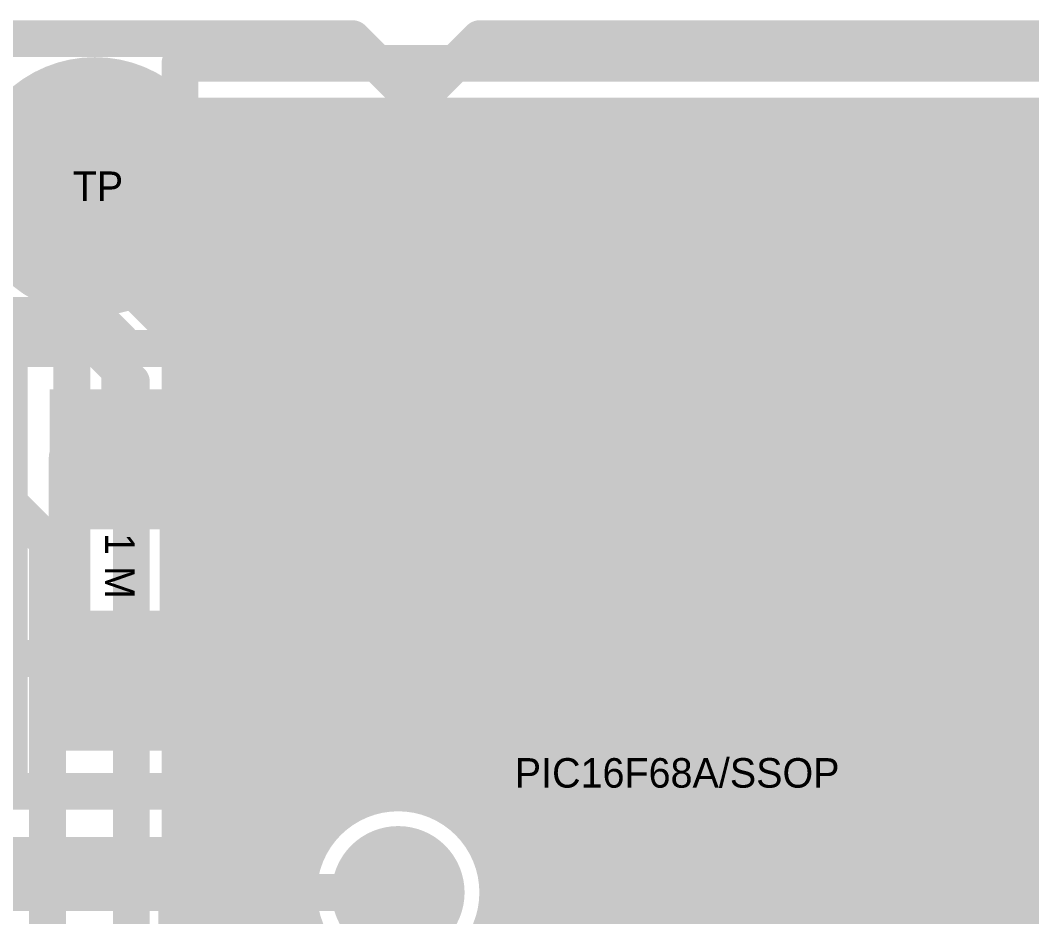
# Model space of a CAD drawing. Extents: x 7.81 to 12.22, y 5.5 to 10.76.
# Drawn here: x 9.88 to 10.1541, y 7.815 to 8.058 of the extents above; entities that cross this region are included whole.
import ezdxf

# ---------------------------------------------------------------- set-up
doc = ezdxf.new("R2010")
doc.units = 0
doc.layers.get('0').update_dxf_attribs({"linetype": 'CONTINUOUS'})
for name, color, linetype in [('BOTTOMLAYER', 5, 'CONTINUOUS'), ('BOTTOMSOLDER', 6, 'CONTINUOUS'), ('MECHANICAL1', 6, 'CONTINUOUS'), ('TOPLAYER', 1, 'CONTINUOUS'), ('TOPOVERLAY', 2, 'CONTINUOUS'), ('TOPPASTE', 8, 'CONTINUOUS'), ('TOPSOLDER', 216, 'CONTINUOUS')]:
    doc.layers.add(name, color=color, linetype=linetype)

# ---------------------------------------------------------------- blocks, each defined once
blk = doc.blocks.new('0603_29')
at = {"layer": 'MECHANICAL1', "const_width": 0.01}
for points in [[(-0.000531, -0.014252), (-0.000531, 0.015748)], [(0.059469, 0.015748), (-0.000531, 0.015748)], [(0.059469, -0.014252), (0.059469, 0.015748)], [(0.059469, -0.014252), (-0.000531, -0.014252)]]:
    blk.add_lwpolyline(points, dxfattribs=at)
at = {"layer": 'MECHANICAL1', "const_width": 0.005}
for points in [[(-0.003031, 0.015748, 1), (0.001969, 0.015748, 1)], [(-0.003031, 0.015748, 1), (0.001969, 0.015748, 1)], [(0.056968, 0.015748, 1), (0.061969, 0.015748, 1)], [(0.056968, 0.015748, 1), (0.061969, 0.015748, 1)], [(-0.003031, -0.014252, 1), (0.001969, -0.014252, 1)], [(-0.003031, -0.014252, 1), (0.001969, -0.014252, 1)], [(0.056968, -0.014252, 1), (0.061969, -0.014252, 1)], [(0.056968, -0.014252, 1), (0.061969, -0.014252, 1)]]:
    blk.add_lwpolyline(points, format="xyb", close=True, dxfattribs=at)
at = {"layer": 'TOPLAYER'}
for points in [[(-0.015, -0.015), (0.015, -0.015), (-0.015, 0.015), (0.015, 0.015)], [(0.045, -0.015), (0.075, -0.015), (0.045, 0.015), (0.075, 0.015)]]:
    blk.add_solid(points, dxfattribs=at)
at = {"layer": 'TOPOVERLAY', "const_width": 0.01}
for points in [[(-0.03, 0), (-0.03, 0.03)], [(0.09, 0.03), (-0.03, 0.03)], [(0.09, -0.03), (0.09, 0.03)], [(-0.03, -0.03), (-0.03, 0)], [(0.09, -0.03), (-0.03, -0.03)]]:
    blk.add_lwpolyline(points, dxfattribs=at)
at = {"layer": 'TOPOVERLAY', "const_width": 0.005}
for points in [[(-0.0325, 0.03, 1), (-0.0275, 0.03, 1)], [(-0.0325, 0.03, 1), (-0.0275, 0.03, 1)], [(0.0875, 0.03, 1), (0.0925, 0.03, 1)], [(0.0875, 0.03, 1), (0.0925, 0.03, 1)], [(-0.0325, 0, 1), (-0.0275, 0, 1)], [(-0.0325, 0, 1), (-0.0275, 0, 1)], [(-0.0325, -0.03, 1), (-0.0275, -0.03, 1)], [(-0.0325, -0.03, 1), (-0.0275, -0.03, 1)], [(0.0875, -0.03, 1), (0.0925, -0.03, 1)], [(0.0875, -0.03, 1), (0.0925, -0.03, 1)]]:
    blk.add_lwpolyline(points, format="xyb", close=True, dxfattribs=at)
at = {"layer": 'TOPPASTE'}
for points in [[(-0.015, -0.015), (0.015, -0.015), (-0.015, 0.015), (0.015, 0.015)], [(0.045, -0.015), (0.075, -0.015), (0.045, 0.015), (0.075, 0.015)]]:
    blk.add_solid(points, dxfattribs=at)
at = {"layer": 'TOPSOLDER'}
for points in [[(-0.019, -0.019), (0.019, -0.019), (-0.019, 0.019), (0.019, 0.019)], [(0.041, -0.019), (0.079, -0.019), (0.041, 0.019), (0.079, 0.019)]]:
    blk.add_solid(points, dxfattribs=at)
blk = doc.blocks.new('0603_32')
at = {"layer": 'MECHANICAL1', "const_width": 0.01}
for points in [[(-0.000531, -0.014252), (-0.000531, 0.015748)], [(0.059469, 0.015748), (-0.000531, 0.015748)], [(0.059469, -0.014252), (0.059469, 0.015748)], [(0.059469, -0.014252), (-0.000531, -0.014252)]]:
    blk.add_lwpolyline(points, dxfattribs=at)
at = {"layer": 'MECHANICAL1', "const_width": 0.005}
for points in [[(-0.003031, 0.015748, 1), (0.001969, 0.015748, 1)], [(-0.003031, 0.015748, 1), (0.001969, 0.015748, 1)], [(0.056968, 0.015748, 1), (0.061969, 0.015748, 1)], [(0.056968, 0.015748, 1), (0.061969, 0.015748, 1)], [(-0.003031, -0.014252, 1), (0.001969, -0.014252, 1)], [(-0.003031, -0.014252, 1), (0.001969, -0.014252, 1)], [(0.056968, -0.014252, 1), (0.061969, -0.014252, 1)], [(0.056968, -0.014252, 1), (0.061969, -0.014252, 1)]]:
    blk.add_lwpolyline(points, format="xyb", close=True, dxfattribs=at)
at = {"layer": 'TOPLAYER'}
for points in [[(-0.015, -0.015), (0.015, -0.015), (-0.015, 0.015), (0.015, 0.015)], [(0.045, -0.015), (0.075, -0.015), (0.045, 0.015), (0.075, 0.015)]]:
    blk.add_solid(points, dxfattribs=at)
at = {"layer": 'TOPOVERLAY', "const_width": 0.01}
for points in [[(-0.03, 0), (-0.03, 0.03)], [(0.09, 0.03), (-0.03, 0.03)], [(0.09, -0.03), (0.09, 0.03)], [(-0.03, -0.03), (-0.03, 0)], [(0.09, -0.03), (-0.03, -0.03)]]:
    blk.add_lwpolyline(points, dxfattribs=at)
at = {"layer": 'TOPOVERLAY', "const_width": 0.005}
for points in [[(-0.0325, 0.03, 1), (-0.0275, 0.03, 1)], [(-0.0325, 0.03, 1), (-0.0275, 0.03, 1)], [(0.0875, 0.03, 1), (0.0925, 0.03, 1)], [(0.0875, 0.03, 1), (0.0925, 0.03, 1)], [(-0.0325, 0, 1), (-0.0275, 0, 1)], [(-0.0325, 0, 1), (-0.0275, 0, 1)], [(-0.0325, -0.03, 1), (-0.0275, -0.03, 1)], [(-0.0325, -0.03, 1), (-0.0275, -0.03, 1)], [(0.0875, -0.03, 1), (0.0925, -0.03, 1)], [(0.0875, -0.03, 1), (0.0925, -0.03, 1)]]:
    blk.add_lwpolyline(points, format="xyb", close=True, dxfattribs=at)
at = {"layer": 'TOPPASTE'}
for points in [[(-0.015, -0.015), (0.015, -0.015), (-0.015, 0.015), (0.015, 0.015)], [(0.045, -0.015), (0.075, -0.015), (0.045, 0.015), (0.075, 0.015)]]:
    blk.add_solid(points, dxfattribs=at)
at = {"layer": 'TOPSOLDER'}
for points in [[(-0.019, -0.019), (0.019, -0.019), (-0.019, 0.019), (0.019, 0.019)], [(0.041, -0.019), (0.079, -0.019), (0.041, 0.019), (0.079, 0.019)]]:
    blk.add_solid(points, dxfattribs=at)
blk = doc.blocks.new('SSOP20_WIDE_50')
at = {"layer": 'MECHANICAL1', "const_width": 0.01}
for points in [[(0.25689, 0.255906), (0.25689, 0.153543)], [(0.25689, 0.153543), (0.25689, 0.051181)], [(0.115157, 0.051181), (-0.026575, 0.051181)], [(0.051181, 0.051181), (0.051181, -0.007874)], [(0.076772, 0.051181), (0.076772, -0.007874)], [(0.102362, 0.051181), (0.102362, -0.007874)], [(0.25689, 0.051181), (0.115157, 0.051181)], [(0.127953, 0.051181), (0.127953, -0.007874)], [(0.153543, 0.051181), (0.153543, -0.007874)], [(0.179134, 0.051181), (0.179134, -0.007874)], [(0.204725, 0.051181), (0.204725, -0.007874)], [(0.230315, 0.051181), (0.230315, -0.007874)]]:
    blk.add_lwpolyline(points, dxfattribs=at)
at = {"layer": 'MECHANICAL1', "const_width": 0.005}
for points in [[(0.25439, 0.153543, 1), (0.25939, 0.153543, 1)], [(0.25439, 0.153543, 1), (0.25939, 0.153543, 1)], [(0.048681, 0.051181, 1), (0.053681, 0.051181, 1)], [(0.074272, 0.051181, 1), (0.079272, 0.051181, 1)], [(0.099862, 0.051181, 1), (0.104862, 0.051181, 1)], [(0.112657, 0.051181, 1), (0.117657, 0.051181, 1)], [(0.112657, 0.051181, 1), (0.117657, 0.051181, 1)], [(0.125453, 0.051181, 1), (0.130453, 0.051181, 1)], [(0.151043, 0.051181, 1), (0.156043, 0.051181, 1)], [(0.176634, 0.051181, 1), (0.181634, 0.051181, 1)], [(0.202225, 0.051181, 1), (0.207225, 0.051181, 1)], [(0.227815, 0.051181, 1), (0.232815, 0.051181, 1)], [(0.25439, 0.051181, 1), (0.25939, 0.051181, 1)], [(0.25439, 0.051181, 1), (0.25939, 0.051181, 1)], [(0.048681, -0.007874, 1), (0.053681, -0.007874, 1)], [(0.074272, -0.007874, 1), (0.079272, -0.007874, 1)], [(0.099862, -0.007874, 1), (0.104862, -0.007874, 1)], [(0.125453, -0.007874, 1), (0.130453, -0.007874, 1)], [(0.151043, -0.007874, 1), (0.156043, -0.007874, 1)], [(0.176634, -0.007874, 1), (0.181634, -0.007874, 1)], [(0.202225, -0.007874, 1), (0.207225, -0.007874, 1)], [(0.227815, -0.007874, 1), (0.232815, -0.007874, 1)]]:
    blk.add_lwpolyline(points, format="xyb", close=True, dxfattribs=at)
at = {"layer": 'TOPLAYER', "const_width": 0.016}
for points in [[(0.051181, 0.022), (0.051181, -0.022)], [(0.076772, 0.022), (0.076772, -0.022)], [(0.102362, 0.022), (0.102362, -0.022)], [(0.127953, 0.022), (0.127953, -0.022)], [(0.153543, 0.022), (0.153543, -0.022)], [(0.179134, 0.022), (0.179134, -0.022)], [(0.204724, 0.022), (0.204724, -0.022)], [(0.230315, 0.022), (0.230315, -0.022)]]:
    blk.add_lwpolyline(points, dxfattribs=at)
at = {"layer": 'TOPLAYER', "const_width": 0.008}
for points in [[(0.047181, 0.022, 1), (0.055181, 0.022, 1)], [(0.072772, 0.022, 1), (0.080772, 0.022, 1)], [(0.098362, 0.022, 1), (0.106362, 0.022, 1)], [(0.123953, 0.022, 1), (0.131953, 0.022, 1)], [(0.149543, 0.022, 1), (0.157543, 0.022, 1)], [(0.175134, 0.022, 1), (0.183134, 0.022, 1)], [(0.200724, 0.022, 1), (0.208724, 0.022, 1)], [(0.226315, 0.022, 1), (0.234315, 0.022, 1)], [(0.047181, -0.022, 1), (0.055181, -0.022, 1)], [(0.072772, -0.022, 1), (0.080772, -0.022, 1)], [(0.098362, -0.022, 1), (0.106362, -0.022, 1)], [(0.123953, -0.022, 1), (0.131953, -0.022, 1)], [(0.149543, -0.022, 1), (0.157543, -0.022, 1)], [(0.175134, -0.022, 1), (0.183134, -0.022, 1)], [(0.200724, -0.022, 1), (0.208724, -0.022, 1)], [(0.226315, -0.022, 1), (0.234315, -0.022, 1)]]:
    blk.add_lwpolyline(points, format="xyb", close=True, dxfattribs=at)
at = {"layer": 'TOPOVERLAY', "const_width": 0.01}
for points in [[(0.268701, 0.271653), (0.268701, -0.043307)], [(0.268701, -0.043307), (-0.038386, -0.043307)]]:
    blk.add_lwpolyline(points, dxfattribs=at)
at = {"layer": 'TOPOVERLAY', "const_width": 0.005}
blk.add_lwpolyline([(0.266201, -0.043307, 1), (0.271201, -0.043307, 1)], format="xyb", close=True, dxfattribs=at)
blk.add_lwpolyline([(0.266201, -0.043307, 1), (0.271201, -0.043307, 1)], format="xyb", close=True, dxfattribs=at)
at = {"layer": 'TOPPASTE', "const_width": 0.016}
for points in [[(0.051181, 0.022), (0.051181, -0.022)], [(0.076772, 0.022), (0.076772, -0.022)], [(0.102362, 0.022), (0.102362, -0.022)], [(0.127953, 0.022), (0.127953, -0.022)], [(0.153543, 0.022), (0.153543, -0.022)], [(0.179134, 0.022), (0.179134, -0.022)], [(0.204724, 0.022), (0.204724, -0.022)], [(0.230315, 0.022), (0.230315, -0.022)]]:
    blk.add_lwpolyline(points, dxfattribs=at)
at = {"layer": 'TOPPASTE', "const_width": 0.008}
for points in [[(0.047181, 0.022, 1), (0.055181, 0.022, 1)], [(0.072772, 0.022, 1), (0.080772, 0.022, 1)], [(0.098362, 0.022, 1), (0.106362, 0.022, 1)], [(0.123953, 0.022, 1), (0.131953, 0.022, 1)], [(0.149543, 0.022, 1), (0.157543, 0.022, 1)], [(0.175134, 0.022, 1), (0.183134, 0.022, 1)], [(0.200724, 0.022, 1), (0.208724, 0.022, 1)], [(0.226315, 0.022, 1), (0.234315, 0.022, 1)], [(0.047181, -0.022, 1), (0.055181, -0.022, 1)], [(0.072772, -0.022, 1), (0.080772, -0.022, 1)], [(0.098362, -0.022, 1), (0.106362, -0.022, 1)], [(0.123953, -0.022, 1), (0.131953, -0.022, 1)], [(0.149543, -0.022, 1), (0.157543, -0.022, 1)], [(0.175134, -0.022, 1), (0.183134, -0.022, 1)], [(0.200724, -0.022, 1), (0.208724, -0.022, 1)], [(0.226315, -0.022, 1), (0.234315, -0.022, 1)]]:
    blk.add_lwpolyline(points, format="xyb", close=True, dxfattribs=at)
at = {"layer": 'TOPSOLDER', "const_width": 0.024}
for points in [[(0.051181, 0.022), (0.051181, -0.022)], [(0.076772, 0.022), (0.076772, -0.022)], [(0.102362, 0.022), (0.102362, -0.022)], [(0.127953, 0.022), (0.127953, -0.022)], [(0.153543, 0.022), (0.153543, -0.022)], [(0.179134, 0.022), (0.179134, -0.022)], [(0.204724, 0.022), (0.204724, -0.022)], [(0.230315, 0.022), (0.230315, -0.022)]]:
    blk.add_lwpolyline(points, dxfattribs=at)
at = {"layer": 'TOPSOLDER', "const_width": 0.012}
for points in [[(0.045181, 0.022, 1), (0.057181, 0.022, 1)], [(0.070772, 0.022, 1), (0.082772, 0.022, 1)], [(0.096362, 0.022, 1), (0.108362, 0.022, 1)], [(0.121953, 0.022, 1), (0.133953, 0.022, 1)], [(0.147543, 0.022, 1), (0.159543, 0.022, 1)], [(0.173134, 0.022, 1), (0.185134, 0.022, 1)], [(0.198724, 0.022, 1), (0.210724, 0.022, 1)], [(0.224315, 0.022, 1), (0.236315, 0.022, 1)], [(0.045181, -0.022, 1), (0.057181, -0.022, 1)], [(0.070772, -0.022, 1), (0.082772, -0.022, 1)], [(0.096362, -0.022, 1), (0.108362, -0.022, 1)], [(0.121953, -0.022, 1), (0.133953, -0.022, 1)], [(0.147543, -0.022, 1), (0.159543, -0.022, 1)], [(0.173134, -0.022, 1), (0.185134, -0.022, 1)], [(0.198724, -0.022, 1), (0.210724, -0.022, 1)], [(0.224315, -0.022, 1), (0.236315, -0.022, 1)]]:
    blk.add_lwpolyline(points, format="xyb", close=True, dxfattribs=at)
blk = doc.blocks.new('SOT23_51')
at = {"layer": 'MECHANICAL1', "const_width": 0.01}
for points in [[(0.03, 0.094), (0.03, 0.076)], [(0.046, 0.094), (0.03, 0.094)], [(0.046, 0.094), (0.046, 0.076)], [(0.096, 0.076), (-0.02, 0.076)], [(-0.02, 0.076), (-0.02, 0.008)], [(0.096, 0.076), (0.096, 0.008)], [(0.096, 0.008), (-0.02, 0.008)], [(-0.01, 0.008), (-0.01, -0.008)], [(0.01, 0.008), (0.01, -0.008)], [(0.066, 0.008), (0.066, -0.008)], [(0.084, 0.008), (0.084, -0.008)], [(0.01, -0.008), (-0.01, -0.008)], [(0.084, -0.008), (0.066, -0.008)]]:
    blk.add_lwpolyline(points, dxfattribs=at)
at = {"layer": 'MECHANICAL1', "const_width": 0.005}
for points in [[(0.0275, 0.094, 1), (0.0325, 0.094, 1)], [(0.0275, 0.094, 1), (0.0325, 0.094, 1)], [(0.0435, 0.094, 1), (0.0485, 0.094, 1)], [(0.0435, 0.094, 1), (0.0485, 0.094, 1)], [(-0.0225, 0.076, 1), (-0.0175, 0.076, 1)], [(-0.0225, 0.076, 1), (-0.0175, 0.076, 1)], [(0.0275, 0.076, 1), (0.0325, 0.076, 1)], [(0.0435, 0.076, 1), (0.0485, 0.076, 1)], [(0.0935, 0.076, 1), (0.0985, 0.076, 1)], [(0.0935, 0.076, 1), (0.0985, 0.076, 1)], [(-0.0225, 0.008, 1), (-0.0175, 0.008, 1)], [(-0.0225, 0.008, 1), (-0.0175, 0.008, 1)], [(-0.0125, 0.008, 1), (-0.0075, 0.008, 1)], [(0.0075, 0.008, 1), (0.0125, 0.008, 1)], [(0.0635, 0.008, 1), (0.0685, 0.008, 1)], [(0.0815, 0.008, 1), (0.0865, 0.008, 1)], [(0.0935, 0.008, 1), (0.0985, 0.008, 1)], [(0.0935, 0.008, 1), (0.0985, 0.008, 1)], [(-0.0125, -0.008, 1), (-0.0075, -0.008, 1)], [(-0.0125, -0.008, 1), (-0.0075, -0.008, 1)], [(0.0075, -0.008, 1), (0.0125, -0.008, 1)], [(0.0075, -0.008, 1), (0.0125, -0.008, 1)], [(0.0635, -0.008, 1), (0.0685, -0.008, 1)], [(0.0635, -0.008, 1), (0.0685, -0.008, 1)], [(0.0815, -0.008, 1), (0.0865, -0.008, 1)], [(0.0815, -0.008, 1), (0.0865, -0.008, 1)]]:
    blk.add_lwpolyline(points, format="xyb", close=True, dxfattribs=at)
at = {"layer": 'TOPLAYER'}
for points in [[(0.02, 0.055), (0.056, 0.055), (0.02, 0.105), (0.056, 0.105)], [(-0.018, -0.018), (0.018, -0.018), (-0.018, 0.018), (0.018, 0.018)], [(0.057, -0.018), (0.093, -0.018), (0.057, 0.018), (0.093, 0.018)]]:
    blk.add_solid(points, dxfattribs=at)
at = {"layer": 'TOPOVERLAY', "const_width": 0.01}
for points in [[(0.005, 0.12), (0.005, 0.09)], [(0.023, 0.12), (0.005, 0.12)], [(0.07, 0.12), (0.023, 0.12)], [(0.07, 0.12), (0.07, 0.09)], [(-0.04, 0.09), (-0.04, -0.035)], [(0.005, 0.09), (-0.04, 0.09)], [(0.115, 0.09), (0.07, 0.09)], [(0.115, 0.09), (0.115, -0.035)], [(0.115, -0.035), (-0.04, -0.035)]]:
    blk.add_lwpolyline(points, dxfattribs=at)
at = {"layer": 'TOPOVERLAY', "const_width": 0.005}
for points in [[(0.0025, 0.12, 1), (0.0075, 0.12, 1)], [(0.0025, 0.12, 1), (0.0075, 0.12, 1)], [(0.0205, 0.12, 1), (0.0255, 0.12, 1)], [(0.0205, 0.12, 1), (0.0255, 0.12, 1)], [(0.0675, 0.12, 1), (0.0725, 0.12, 1)], [(0.0675, 0.12, 1), (0.0725, 0.12, 1)], [(-0.0425, 0.09, 1), (-0.0375, 0.09, 1)], [(-0.0425, 0.09, 1), (-0.0375, 0.09, 1)], [(0.0025, 0.09, 1), (0.0075, 0.09, 1)], [(0.0025, 0.09, 1), (0.0075, 0.09, 1)], [(0.0675, 0.09, 1), (0.0725, 0.09, 1)], [(0.0675, 0.09, 1), (0.0725, 0.09, 1)], [(0.1125, 0.09, 1), (0.1175, 0.09, 1)], [(0.1125, 0.09, 1), (0.1175, 0.09, 1)], [(-0.0425, -0.035, 1), (-0.0375, -0.035, 1)], [(-0.0425, -0.035, 1), (-0.0375, -0.035, 1)], [(0.1125, -0.035, 1), (0.1175, -0.035, 1)], [(0.1125, -0.035, 1), (0.1175, -0.035, 1)]]:
    blk.add_lwpolyline(points, format="xyb", close=True, dxfattribs=at)
at = {"layer": 'TOPPASTE'}
for points in [[(0.02, 0.055), (0.056, 0.055), (0.02, 0.105), (0.056, 0.105)], [(-0.018, -0.018), (0.018, -0.018), (-0.018, 0.018), (0.018, 0.018)], [(0.057, -0.018), (0.093, -0.018), (0.057, 0.018), (0.093, 0.018)]]:
    blk.add_solid(points, dxfattribs=at)
at = {"layer": 'TOPSOLDER'}
for points in [[(0.016, 0.051), (0.06, 0.051), (0.016, 0.109), (0.06, 0.109)], [(-0.022, -0.022), (0.022, -0.022), (-0.022, 0.022), (0.022, 0.022)], [(0.053, -0.022), (0.097, -0.022), (0.053, 0.022), (0.097, 0.022)]]:
    blk.add_solid(points, dxfattribs=at)
blk = doc.blocks.new('TEST_POINT_PAD_5_58')
at = {"layer": 'MECHANICAL1'}
for points, const_width in [([(0.025, 0, 1), (-0.025, 0, 1)], 0.01), ([(-0.0275, 0, 1), (-0.0225, 0, 1)], 0.005), ([(0.0225, 0, 1), (0.0275, 0, 1)], 0.005)]:
    blk.add_lwpolyline(points, format="xyb", close=True, dxfattribs=dict(at, const_width=const_width))
at = {"layer": 'TOPLAYER', "const_width": 0.02}
blk.add_lwpolyline([(-0.01, 0, 1), (0.01, 0, 1)], format="xyb", close=True, dxfattribs=at)
at = {"layer": 'TOPOVERLAY'}
for points, const_width in [([(0.03, 0, 1), (-0.03, 0, 1)], 0.01), ([(-0.0325, 0, 1), (-0.0275, 0, 1)], 0.005), ([(0.0275, 0, 1), (0.0325, 0, 1)], 0.005)]:
    blk.add_lwpolyline(points, format="xyb", close=True, dxfattribs=dict(at, const_width=const_width))
at = {"layer": 'TOPPASTE', "const_width": 0.02}
blk.add_lwpolyline([(-0.01, 0, 1), (0.01, 0, 1)], format="xyb", close=True, dxfattribs=at)
at = {"layer": 'TOPSOLDER', "const_width": 0.024}
blk.add_lwpolyline([(-0.012, 0, 1), (0.012, 0, 1)], format="xyb", close=True, dxfattribs=at)

msp = doc.modelspace()

# ---------------------------------------------------------------- linework, layer by layer
at = {"layer": 'BOTTOMLAYER'}
for points, const_width in [([(9.409228, 8.033), (10.174228, 8.033)], 0.008), ([(9.88, 7.995), (9.88, 8.033)], 0.008), ([(9.885, 7.995), (9.885, 8.033)], 0.008), ([(9.89, 7.995), (9.89, 8.033)], 0.008), ([(9.895, 7.994752), (9.895, 8.033)], 0.008), ([(9.9, 7.993058), (9.9, 8.033)], 0.008), ([(9.905, 7.989152), (9.905, 8.033)], 0.008), ([(9.91, 7.984152), (9.91, 8.033)], 0.008), ([(9.915, 7.979152), (9.915, 8.033)], 0.008), ([(9.92, 7.974152), (9.92, 8.033)], 0.008), ([(9.925, 7.968203), (9.925, 8.033)], 0.008), ([(9.93, 7.631745), (9.93, 8.033)], 0.008), ([(9.935, 7.622516), (9.935, 8.033)], 0.008), ([(9.94, 7.532182), (9.94, 8.033)], 0.008), ([(9.945, 7.533721), (9.945, 8.033)], 0.008), ([(9.95, 7.534228), (9.95, 8.033)], 0.008), ([(9.955, 7.533764), (9.955, 8.033)], 0.008), ([(9.96, 7.834774), (9.96, 8.033)], 0.008), ([(9.965, 7.840901), (9.965, 8.033)], 0.008), ([(9.97, 7.844438), (9.97, 8.033)], 0.008), ([(9.975, 7.846512), (9.975, 8.033)], 0.008), ([(9.98, 7.847478), (9.98, 8.033)], 0.008), ([(9.985, 7.847461), (9.985, 8.033)], 0.008), ([(9.99, 7.846458), (9.99, 8.033)], 0.008), ([(9.995, 7.844339), (9.995, 8.033)], 0.008), ([(10, 7.840737), (10, 8.033)], 0.008), ([(10.005, 7.834462), (10.005, 8.033)], 0.008), ([(10.01, 7.668691), (10.01, 8.033)], 0.008), ([(10.015, 7.763672), (10.015, 8.033)], 0.008), ([(10.02, 7.770769), (10.02, 8.033)], 0.008), ([(10.025, 7.774703), (10.025, 8.033)], 0.008), ([(10.03, 7.777043), (10.03, 8.033)], 0.008), ([(10.035, 7.778226), (10.035, 8.033)], 0.008), ([(10.04, 7.778411), (10.04, 8.033)], 0.008), ([(10.045, 7.77762), (10.045, 8.033)], 0.008), ([(10.05, 7.775754), (10.05, 8.033)], 0.008), ([(10.055, 7.772515), (10.055, 8.033)], 0.008), ([(10.06, 7.769457), (10.06, 8.033)], 0.008), ([(10.065, 7.769457), (10.065, 8.033)], 0.008), ([(10.07, 7.769457), (10.07, 8.033)], 0.008), ([(10.075, 7.769457), (10.075, 8.033)], 0.008), ([(10.08, 7.769457), (10.08, 8.033)], 0.008), ([(10.085, 7.769457), (10.085, 8.033)], 0.008), ([(10.09, 7.769457), (10.09, 8.033)], 0.008), ([(10.095, 7.769457), (10.095, 8.033)], 0.008), ([(10.1, 7.769457), (10.1, 8.033)], 0.008), ([(10.105, 7.769457), (10.105, 8.033)], 0.008), ([(10.11, 7.769457), (10.11, 8.033)], 0.008), ([(10.115, 7.769457), (10.115, 8.033)], 0.008), ([(10.12, 7.769457), (10.12, 8.033)], 0.008), ([(10.125, 7.769457), (10.125, 8.033)], 0.008), ([(10.13, 7.771813), (10.13, 8.033)], 0.008), ([(10.135, 7.776813), (10.135, 8.033)], 0.008), ([(10.14, 7.781813), (10.14, 8.033)], 0.008), ([(10.145, 7.786813), (10.145, 8.033)], 0.008), ([(10.15, 7.791813), (10.15, 8.033)], 0.008), ([(10.155, 7.796813), (10.155, 8.033)], 0.008), ([(9.409228, 8.03), (10.209228, 8.03)], 0.008), ([(9.409228, 8.025), (10.209228, 8.025)], 0.008), ([(9.409228, 8.02), (10.209228, 8.02)], 0.008), ([(9.698, 8.015), (10.209228, 8.015)], 0.008), ([(9.705748, 8.01), (10.209228, 8.01)], 0.008), ([(9.719644, 8.005), (10.209228, 8.005)], 0.008), ([(9.725042, 8), (10.209228, 8)], 0.008), ([(9.730042, 7.995), (9.89211, 7.995)], 0.008), ([(9.730042, 7.995), (9.89211, 7.995)], 0.008), ([(9.89211, 7.995), (10.209228, 7.995)], 0.008), ([(9.90415, 7.990002), (9.922112, 7.97204)], 0.008), ([(9.904152, 7.99), (10.209228, 7.99)], 0.008), ([(9.909152, 7.985), (10.209228, 7.985)], 0.008), ([(9.723, 7.978), (9.89211, 7.978)], 0.01), ([(9.89211, 7.978), (9.91011, 7.96)], 0.01), ([(9.914152, 7.98), (10.209228, 7.98)], 0.008), ([(9.919152, 7.975), (10.209228, 7.975)], 0.008), ([(9.923858, 7.97), (10.209228, 7.97)], 0.008), ([(9.926358, 7.965), (10.209228, 7.965)], 0.008), ([(9.91011, 7.615), (9.91011, 7.96)], 0.01), ([(9.92711, 7.634672), (9.92711, 7.96)], 0.008), ([(9.92711, 7.96), (10.209228, 7.96)], 0.008), ([(9.84811, 7.956), (9.880384, 7.923726)], 0.01), ([(9.92711, 7.955), (10.209228, 7.955)], 0.008), ([(9.92711, 7.95), (10.209228, 7.95)], 0.008), ([(9.92711, 7.945), (10.209228, 7.945)], 0.008), ([(9.92711, 7.94), (10.209228, 7.94)], 0.008), ([(9.92711, 7.935), (10.209228, 7.935)], 0.008), ([(9.92711, 7.93), (10.209228, 7.93)], 0.008), ([(9.880385, 7.923725), (9.88741, 7.9167)], 0.01), ([(9.92711, 7.925), (10.209228, 7.925)], 0.008), ([(9.88741, 7.638615), (9.88741, 7.9167)], 0.01), ([(9.92711, 7.92), (10.209228, 7.92)], 0.008), ([(9.92711, 7.915), (10.209228, 7.915)], 0.008), ([(9.92711, 7.91), (10.209228, 7.91)], 0.008), ([(9.92711, 7.905), (10.209228, 7.905)], 0.008), ([(9.92711, 7.9), (10.209228, 7.9)], 0.008), ([(9.92711, 7.895), (10.209228, 7.895)], 0.008), ([(9.92711, 7.89), (10.209228, 7.89)], 0.008), ([(9.92711, 7.885), (10.209228, 7.885)], 0.008), ([(9.92711, 7.88), (10.209228, 7.88)], 0.008), ([(9.92711, 7.875), (10.209228, 7.875)], 0.008), ([(9.92711, 7.87), (10.209228, 7.87)], 0.008), ([(9.92711, 7.865), (10.209228, 7.865)], 0.008), ([(9.92711, 7.86), (10.209228, 7.86)], 0.008), ([(9.92711, 7.855), (10.209228, 7.855)], 0.008), ([(9.92711, 7.85), (10.209228, 7.85)], 0.008), ([(9.92711, 7.845), (9.971097, 7.845)], 0.008), ([(9.993723, 7.845), (10.209228, 7.845)], 0.008), ([(9.92711, 7.84), (9.96405, 7.84)], 0.008), ([(10.00077, 7.84), (10.209228, 7.84)], 0.008), ([(9.92711, 7.835), (9.960135, 7.835)], 0.008), ([(10.004685, 7.835), (10.209228, 7.835)], 0.008), ([(9.92711, 7.83), (9.957807, 7.83)], 0.008), ([(10.007012, 7.83), (10.209228, 7.83)], 0.008), ([(9.92711, 7.825), (9.956634, 7.825)], 0.008), ([(10.008185, 7.825), (10.209228, 7.825)], 0.008), ([(9.92711, 7.82), (9.956458, 7.82)], 0.008), ([(10.008361, 7.82), (10.209228, 7.82)], 0.008), ([(9.92711, 7.815), (9.957259, 7.815)], 0.008), ([(10.007561, 7.815), (10.180228, 7.815)], 0.008)]:
    msp.add_lwpolyline(points, dxfattribs=dict(at, const_width=const_width))
for points, const_width in [([(9.878, 8.033, 1), (9.882, 8.033, 1)], 0.004), ([(9.883, 8.033, 1), (9.887, 8.033, 1)], 0.004), ([(9.888, 8.033, 1), (9.892, 8.033, 1)], 0.004), ([(9.893, 8.033, 1), (9.897, 8.033, 1)], 0.004), ([(9.898, 8.033, 1), (9.902, 8.033, 1)], 0.004), ([(9.903, 8.033, 1), (9.907, 8.033, 1)], 0.004), ([(9.908, 8.033, 1), (9.912, 8.033, 1)], 0.004), ([(9.913, 8.033, 1), (9.917, 8.033, 1)], 0.004), ([(9.918, 8.033, 1), (9.922, 8.033, 1)], 0.004), ([(9.923, 8.033, 1), (9.927, 8.033, 1)], 0.004), ([(9.928, 8.033, 1), (9.932, 8.033, 1)], 0.004), ([(9.933, 8.033, 1), (9.937, 8.033, 1)], 0.004), ([(9.938, 8.033, 1), (9.942, 8.033, 1)], 0.004), ([(9.943, 8.033, 1), (9.947, 8.033, 1)], 0.004), ([(9.948, 8.033, 1), (9.952, 8.033, 1)], 0.004), ([(9.953, 8.033, 1), (9.957, 8.033, 1)], 0.004), ([(9.958, 8.033, 1), (9.962, 8.033, 1)], 0.004), ([(9.963, 8.033, 1), (9.967, 8.033, 1)], 0.004), ([(9.968, 8.033, 1), (9.972, 8.033, 1)], 0.004), ([(9.973, 8.033, 1), (9.977, 8.033, 1)], 0.004), ([(9.978, 8.033, 1), (9.982, 8.033, 1)], 0.004), ([(9.983, 8.033, 1), (9.987, 8.033, 1)], 0.004), ([(9.988, 8.033, 1), (9.992, 8.033, 1)], 0.004), ([(9.993, 8.033, 1), (9.997, 8.033, 1)], 0.004), ([(9.998, 8.033, 1), (10.002, 8.033, 1)], 0.004), ([(10.003, 8.033, 1), (10.007, 8.033, 1)], 0.004), ([(10.008, 8.033, 1), (10.012, 8.033, 1)], 0.004), ([(10.013, 8.033, 1), (10.017, 8.033, 1)], 0.004), ([(10.018, 8.033, 1), (10.022, 8.033, 1)], 0.004), ([(10.023, 8.033, 1), (10.027, 8.033, 1)], 0.004), ([(10.028, 8.033, 1), (10.032, 8.033, 1)], 0.004), ([(10.033, 8.033, 1), (10.037, 8.033, 1)], 0.004), ([(10.038, 8.033, 1), (10.042, 8.033, 1)], 0.004), ([(10.043, 8.033, 1), (10.047, 8.033, 1)], 0.004), ([(10.048, 8.033, 1), (10.052, 8.033, 1)], 0.004), ([(10.053, 8.033, 1), (10.057, 8.033, 1)], 0.004), ([(10.058, 8.033, 1), (10.062, 8.033, 1)], 0.004), ([(10.063, 8.033, 1), (10.067, 8.033, 1)], 0.004), ([(10.068, 8.033, 1), (10.072, 8.033, 1)], 0.004), ([(10.073, 8.033, 1), (10.077, 8.033, 1)], 0.004), ([(10.078, 8.033, 1), (10.082, 8.033, 1)], 0.004), ([(10.083, 8.033, 1), (10.087, 8.033, 1)], 0.004), ([(10.088, 8.033, 1), (10.092, 8.033, 1)], 0.004), ([(10.093, 8.033, 1), (10.097, 8.033, 1)], 0.004), ([(10.098, 8.033, 1), (10.102, 8.033, 1)], 0.004), ([(10.103, 8.033, 1), (10.107, 8.033, 1)], 0.004), ([(10.108, 8.033, 1), (10.112, 8.033, 1)], 0.004), ([(10.113, 8.033, 1), (10.117, 8.033, 1)], 0.004), ([(10.118, 8.033, 1), (10.122, 8.033, 1)], 0.004), ([(10.123, 8.033, 1), (10.127, 8.033, 1)], 0.004), ([(10.128, 8.033, 1), (10.132, 8.033, 1)], 0.004), ([(10.133, 8.033, 1), (10.137, 8.033, 1)], 0.004), ([(10.138, 8.033, 1), (10.142, 8.033, 1)], 0.004), ([(10.143, 8.033, 1), (10.147, 8.033, 1)], 0.004), ([(10.148, 8.033, 1), (10.152, 8.033, 1)], 0.004), ([(10.153, 8.033, 1), (10.157, 8.033, 1)], 0.004), ([(9.878, 7.995, 1), (9.882, 7.995, 1)], 0.004), ([(9.883, 7.995, 1), (9.887, 7.995, 1)], 0.004), ([(9.888, 7.995, 1), (9.892, 7.995, 1)], 0.004), ([(9.89011, 7.995, 1), (9.89411, 7.995, 1)], 0.004), ([(9.89011, 7.995, 1), (9.89411, 7.995, 1)], 0.004), ([(9.89011, 7.995, 1), (9.89411, 7.995, 1)], 0.004), ([(9.89011, 7.995, 1), (9.89411, 7.995, 1)], 0.004), ([(9.89011, 7.995, 1), (9.89411, 7.995, 1)], 0.004), ([(9.893, 7.994752, 1), (9.897, 7.994752, 1)], 0.004), ([(9.898, 7.993058, 1), (9.902, 7.993058, 1)], 0.004), ([(9.902131, 7.990021, 1), (9.906131, 7.990021, 1)], 0.004), ([(9.90215, 7.990002, 1), (9.90615, 7.990002, 1)], 0.004), ([(9.90215, 7.990002, 1), (9.90615, 7.990002, 1)], 0.004), ([(9.902152, 7.99, 1), (9.906152, 7.99, 1)], 0.004), ([(9.903, 7.989152, 1), (9.907, 7.989152, 1)], 0.004), ([(9.907152, 7.985, 1), (9.911152, 7.985, 1)], 0.004), ([(9.908, 7.984152, 1), (9.912, 7.984152, 1)], 0.004), ([(9.88961, 7.978, 1), (9.89461, 7.978, 1)], 0.005), ([(9.88961, 7.978, 1), (9.89461, 7.978, 1)], 0.005), ([(9.912152, 7.98, 1), (9.916152, 7.98, 1)], 0.004), ([(9.913, 7.979152, 1), (9.917, 7.979152, 1)], 0.004), ([(9.917152, 7.975, 1), (9.921152, 7.975, 1)], 0.004), ([(9.918, 7.974152, 1), (9.922, 7.974152, 1)], 0.004), ([(9.920112, 7.97204, 1), (9.924112, 7.97204, 1)], 0.004), ([(9.920112, 7.97204, 1), (9.924112, 7.97204, 1)], 0.004), ([(9.920131, 7.972021, 1), (9.924131, 7.972021, 1)], 0.004), ([(9.921858, 7.97, 1), (9.925858, 7.97, 1)], 0.004), ([(9.923, 7.968203, 1), (9.927, 7.968203, 1)], 0.004), ([(9.924358, 7.965, 1), (9.928358, 7.965, 1)], 0.004), ([(9.90761, 7.96, 1), (9.91261, 7.96, 1)], 0.005), ([(9.90761, 7.96, 1), (9.91261, 7.96, 1)], 0.005), ([(9.92511, 7.96, 1), (9.92911, 7.96, 1)], 0.004), ([(9.92511, 7.96, 1), (9.92911, 7.96, 1)], 0.004), ([(9.92511, 7.96, 1), (9.92911, 7.96, 1)], 0.004), ([(9.92511, 7.96, 1), (9.92911, 7.96, 1)], 0.004), ([(9.92511, 7.955, 1), (9.92911, 7.955, 1)], 0.004), ([(9.92511, 7.95, 1), (9.92911, 7.95, 1)], 0.004), ([(9.92511, 7.945, 1), (9.92911, 7.945, 1)], 0.004), ([(9.92511, 7.94, 1), (9.92911, 7.94, 1)], 0.004), ([(9.92511, 7.935, 1), (9.92911, 7.935, 1)], 0.004), ([(9.92511, 7.93, 1), (9.92911, 7.93, 1)], 0.004), ([(9.877885, 7.923726, 1), (9.882884, 7.923726, 1)], 0.005), ([(9.877885, 7.923725, 1), (9.882885, 7.923725, 1)], 0.005), ([(9.92511, 7.925, 1), (9.92911, 7.925, 1)], 0.004), ([(9.88491, 7.9167, 1), (9.88991, 7.9167, 1)], 0.005), ([(9.88491, 7.9167, 1), (9.88991, 7.9167, 1)], 0.005), ([(9.92511, 7.92, 1), (9.92911, 7.92, 1)], 0.004), ([(9.92511, 7.915, 1), (9.92911, 7.915, 1)], 0.004), ([(9.92511, 7.91, 1), (9.92911, 7.91, 1)], 0.004), ([(9.92511, 7.905, 1), (9.92911, 7.905, 1)], 0.004), ([(9.92511, 7.9, 1), (9.92911, 7.9, 1)], 0.004), ([(9.92511, 7.895, 1), (9.92911, 7.895, 1)], 0.004), ([(9.92511, 7.89, 1), (9.92911, 7.89, 1)], 0.004), ([(9.92511, 7.885, 1), (9.92911, 7.885, 1)], 0.004), ([(9.92511, 7.88, 1), (9.92911, 7.88, 1)], 0.004), ([(9.92511, 7.875, 1), (9.92911, 7.875, 1)], 0.004), ([(9.92511, 7.87, 1), (9.92911, 7.87, 1)], 0.004), ([(9.92511, 7.865, 1), (9.92911, 7.865, 1)], 0.004), ([(9.92511, 7.86, 1), (9.92911, 7.86, 1)], 0.004), ([(9.92511, 7.855, 1), (9.92911, 7.855, 1)], 0.004), ([(9.92511, 7.85, 1), (9.92911, 7.85, 1)], 0.004), ([(10.00841, 7.82159, 1), (9.95641, 7.82159, 1)], 0.008), ([(9.973, 7.846512, 1), (9.977, 7.846512, 1)], 0.004), ([(9.978, 7.847478, 1), (9.982, 7.847478, 1)], 0.004), ([(9.983, 7.847461, 1), (9.987, 7.847461, 1)], 0.004), ([(9.988, 7.846458, 1), (9.992, 7.846458, 1)], 0.004), ([(9.92511, 7.845, 1), (9.92911, 7.845, 1)], 0.004), ([(9.968, 7.844438, 1), (9.972, 7.844438, 1)], 0.004), ([(9.969097, 7.845, 1), (9.973097, 7.845, 1)], 0.004), ([(9.991723, 7.845, 1), (9.995723, 7.845, 1)], 0.004), ([(9.993, 7.844339, 1), (9.997, 7.844339, 1)], 0.004), ([(9.963, 7.840901, 1), (9.967, 7.840901, 1)], 0.004), ([(9.998, 7.840737, 1), (10.002, 7.840737, 1)], 0.004), ([(9.92511, 7.84, 1), (9.92911, 7.84, 1)], 0.004), ([(9.96205, 7.84, 1), (9.96605, 7.84, 1)], 0.004), ([(9.998769, 7.84, 1), (10.002769, 7.84, 1)], 0.004), ([(9.92511, 7.835, 1), (9.92911, 7.835, 1)], 0.004), ([(9.958, 7.834774, 1), (9.962, 7.834774, 1)], 0.004), ([(9.958135, 7.835, 1), (9.962135, 7.835, 1)], 0.004), ([(10.002685, 7.835, 1), (10.006685, 7.835, 1)], 0.004), ([(10.003, 7.834462, 1), (10.007, 7.834462, 1)], 0.004), ([(9.92511, 7.83, 1), (9.92911, 7.83, 1)], 0.004), ([(9.955807, 7.83, 1), (9.959807, 7.83, 1)], 0.004), ([(10.005012, 7.83, 1), (10.009012, 7.83, 1)], 0.004), ([(9.92511, 7.825, 1), (9.92911, 7.825, 1)], 0.004), ([(9.954634, 7.825, 1), (9.958634, 7.825, 1)], 0.004), ([(10.006185, 7.825, 1), (10.010185, 7.825, 1)], 0.004), ([(9.95441, 7.82159, 1), (9.95841, 7.82159, 1)], 0.004), ([(10.00641, 7.82159, 1), (10.01041, 7.82159, 1)], 0.004), ([(9.92511, 7.82, 1), (9.92911, 7.82, 1)], 0.004), ([(9.954458, 7.82, 1), (9.958458, 7.82, 1)], 0.004), ([(10.006361, 7.82, 1), (10.010361, 7.82, 1)], 0.004), ([(9.92511, 7.815, 1), (9.92911, 7.815, 1)], 0.004), ([(9.955259, 7.815, 1), (9.959259, 7.815, 1)], 0.004), ([(10.005561, 7.815, 1), (10.009561, 7.815, 1)], 0.004)]:
    msp.add_lwpolyline(points, format="xyb", close=True, dxfattribs=dict(at, const_width=const_width))
at = {"layer": 'BOTTOMLAYER', "const_width": 0.008}
for points in [[(9.89211, 7.995, -0.198912), (9.904131, 7.990021)], [(9.89211, 7.995, -0.199327), (9.90415, 7.990002)], [(9.922112, 7.97204, -0.199327), (9.92711, 7.96)], [(9.922131, 7.972021, -0.198912), (9.92711, 7.96)]]:
    msp.add_lwpolyline(points, format="xyb", dxfattribs=at)
at = {"layer": 'BOTTOMSOLDER', "const_width": 0.018}
for points in [[(10.06841, 7.94159, 1), (10.08641, 7.94159, 1)], [(9.97341, 7.82159, 1), (9.99141, 7.82159, 1)]]:
    msp.add_lwpolyline(points, format="xyb", close=True, dxfattribs=at)
at = {"layer": 'TOPLAYER'}
for points, const_width in [([(9.829228, 8.053), (9.97, 8.053)], 0.01), ([(9.97, 8.053), (9.987276, 8.035724)], 0.01), ([(9.987276, 8.035724), (10.004551, 8.053)], 0.01), ([(10.004551, 8.053), (10.2, 8.053)], 0.01), ([(9.987276, 8.003), (9.987276, 8.035724)], 0.01), ([(9.854, 7.975), (9.892, 8.013)], 0.01), ([(9.892, 8.013), (9.960228, 8.013)], 0.01), ([(9.900228, 7.978), (9.900228, 8.013)], 0.01), ([(9.960228, 8.013), (9.961685, 8.011543)], 0.01), ([(9.961685, 8.003), (9.961685, 8.011543)], 0.01), ([(10.064047, 7.954953), (10.064047, 8.003)], 0.012), ([(10.089638, 7.953818), (10.089638, 8.003)], 0.012), ([(10.115228, 7.878), (10.115228, 8.003)], 0.01), ([(9.900228, 7.978), (9.907, 7.971228)], 0.01), ([(9.907, 7.939), (9.907, 7.971228)], 0.01), ([(10.064047, 7.954953), (10.07741, 7.94159)], 0.012), ([(10.07741, 7.94159), (10.089638, 7.953818)], 0.012), ([(9.907, 7.879), (10.055, 7.879)], 0.012), ([(10.055, 7.879), (10.07741, 7.85659)], 0.012), ([(10.115228, 7.878), (10.220228, 7.773)], 0.01), ([(10.07741, 7.75159), (10.07741, 7.85659)], 0.012), ([(9.83741, 7.83159), (9.93741, 7.83159)], 0.01), ([(9.93741, 7.83159), (9.94741, 7.82159)], 0.01), ([(9.94741, 7.82159), (9.98241, 7.82159)], 0.01), ([(9.98241, 7.74159), (9.98241, 7.82159)], 0.01)]:
    msp.add_lwpolyline(points, dxfattribs=dict(at, const_width=const_width))
for points, const_width in [([(9.9675, 8.053, 1), (9.9725, 8.053, 1)], 0.005), ([(9.9675, 8.053, 1), (9.9725, 8.053, 1)], 0.005), ([(10.002051, 8.053, 1), (10.007051, 8.053, 1)], 0.005), ([(10.002051, 8.053, 1), (10.007051, 8.053, 1)], 0.005), ([(9.984776, 8.035724, 1), (9.989776, 8.035724, 1)], 0.005), ([(9.984776, 8.035724, 1), (9.989776, 8.035724, 1)], 0.005), ([(9.984776, 8.035724, 1), (9.989776, 8.035724, 1)], 0.005), ([(9.8895, 8.013, 1), (9.8945, 8.013, 1)], 0.005), ([(9.8895, 8.013, 1), (9.8945, 8.013, 1)], 0.005), ([(9.897728, 8.013, 1), (9.902728, 8.013, 1)], 0.005), ([(9.957728, 8.013, 1), (9.962728, 8.013, 1)], 0.005), ([(9.957728, 8.013, 1), (9.962728, 8.013, 1)], 0.005), ([(9.959185, 8.011543, 1), (9.964185, 8.011543, 1)], 0.005), ([(9.959185, 8.011543, 1), (9.964185, 8.011543, 1)], 0.005), ([(9.959185, 8.003, 1), (9.964185, 8.003, 1)], 0.005), ([(9.984776, 8.003, 1), (9.989776, 8.003, 1)], 0.005), ([(10.061047, 8.003, 1), (10.067047, 8.003, 1)], 0.006), ([(10.086638, 8.003, 1), (10.092638, 8.003, 1)], 0.006), ([(10.112728, 8.003, 1), (10.117728, 8.003, 1)], 0.005), ([(9.897728, 7.978, 1), (9.902728, 7.978, 1)], 0.005), ([(9.897728, 7.978, 1), (9.902728, 7.978, 1)], 0.005), ([(9.9045, 7.971228, 1), (9.9095, 7.971228, 1)], 0.005), ([(9.9045, 7.971228, 1), (9.9095, 7.971228, 1)], 0.005), ([(10.061047, 7.954953, 1), (10.067047, 7.954953, 1)], 0.006), ([(10.061047, 7.954953, 1), (10.067047, 7.954953, 1)], 0.006), ([(10.086638, 7.953818, 1), (10.092638, 7.953818, 1)], 0.006), ([(10.086638, 7.953818, 1), (10.092638, 7.953818, 1)], 0.006), ([(10.07441, 7.94159, 1), (10.08041, 7.94159, 1)], 0.006), ([(10.07441, 7.94159, 1), (10.08041, 7.94159, 1)], 0.006), ([(9.9045, 7.939, 1), (9.9095, 7.939, 1)], 0.005), ([(9.904, 7.879, 1), (9.91, 7.879, 1)], 0.006), ([(10.052, 7.879, 1), (10.058, 7.879, 1)], 0.006), ([(10.052, 7.879, 1), (10.058, 7.879, 1)], 0.006), ([(10.112728, 7.878, 1), (10.117728, 7.878, 1)], 0.005), ([(10.112728, 7.878, 1), (10.117728, 7.878, 1)], 0.005), ([(10.07441, 7.85659, 1), (10.08041, 7.85659, 1)], 0.006), ([(10.07441, 7.85659, 1), (10.08041, 7.85659, 1)], 0.006), ([(9.93491, 7.83159, 1), (9.93991, 7.83159, 1)], 0.005), ([(9.93491, 7.83159, 1), (9.93991, 7.83159, 1)], 0.005), ([(9.94491, 7.82159, 1), (9.94991, 7.82159, 1)], 0.005), ([(9.94491, 7.82159, 1), (9.94991, 7.82159, 1)], 0.005), ([(9.97991, 7.82159, 1), (9.98491, 7.82159, 1)], 0.005), ([(9.97991, 7.82159, 1), (9.98491, 7.82159, 1)], 0.005)]:
    msp.add_lwpolyline(points, format="xyb", close=True, dxfattribs=dict(at, const_width=const_width))
at = {"layer": 'TOPSOLDER', "const_width": 0.018}
for points in [[(10.06841, 7.94159, 1), (10.08641, 7.94159, 1)], [(9.97341, 7.82159, 1), (9.99141, 7.82159, 1)]]:
    msp.add_lwpolyline(points, format="xyb", close=True, dxfattribs=at)

# ---------------------------------------------------------------- block references
for name, p, rotation in [('SSOP20_WIDE_50', (10.192, 8.003), 180), ('SOT23_51', (9.854, 7.975), 180), ('0603_29', (9.907, 7.939), 270), ('0603_32', (9.89241, 7.79159), 270)]:
    msp.add_blockref(name, p, dxfattribs=dict(rotation=rotation))
msp.add_blockref('TEST_POINT_PAD_5_58', (9.900228, 8.013))

# ---------------------------------------------------------------- texts
at = {"layer": 'MECHANICAL1'}
for s, p in [('TP', (9.894228, 8.009)), ('PIC16F68A/SSOP', (10.014, 7.85))]:
    msp.add_text(s, height=0.008, dxfattribs=at).set_placement(p)
msp.add_text('1 M', height=0.008, rotation=270, dxfattribs=at).set_placement((9.903, 7.919))

doc.saveas('drawing.dxf')
